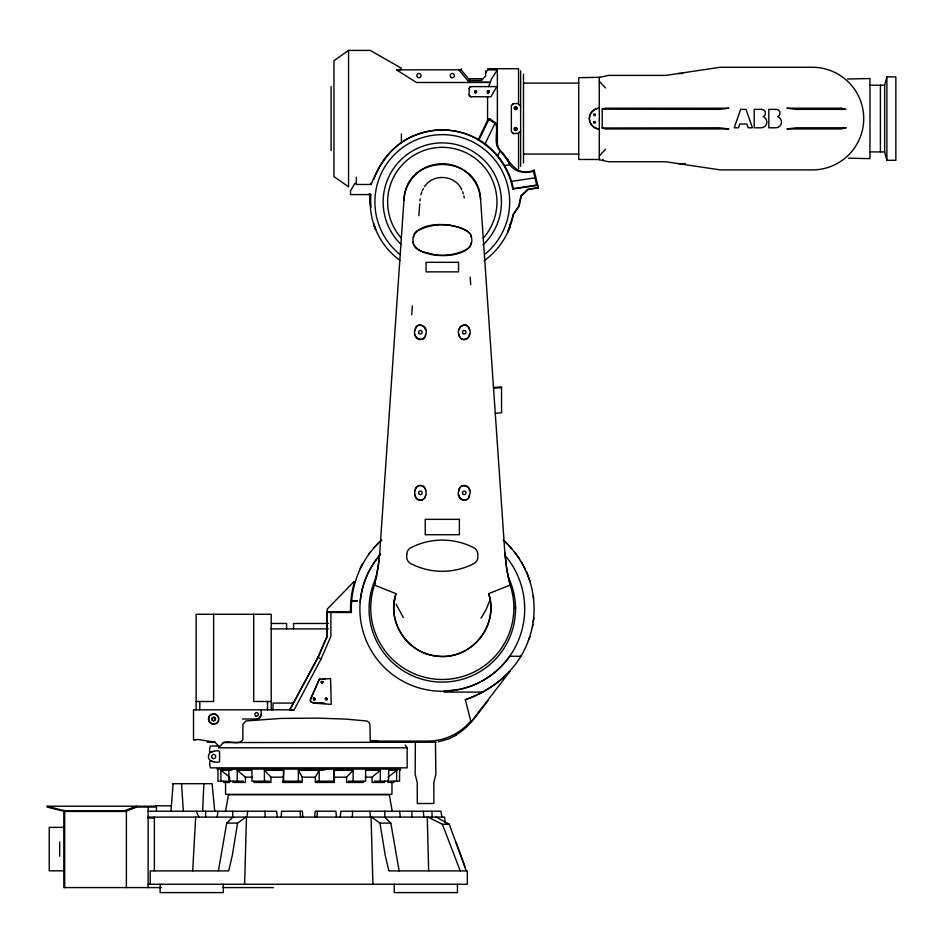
<?xml version="1.0" encoding="UTF-8"?>
<svg xmlns="http://www.w3.org/2000/svg" width="943" height="943" viewBox="0 0 943 943"><rect width="100%" height="100%" fill="white"/><g stroke="black" fill="none" stroke-linecap="round" stroke-linejoin="round"><path stroke-width="1.41" d="M391.993 782.89L391.946 794.336L225.589 794.336L225.542 782.89M326.903 637.162L327.197 609.143L353.896 581.725L354.568 581.961A91.789 91.789 0 0 0 350.548 611.665L351.421 612.49C350.266 585.403 361.358 557.902 381.868 540.009M435.454 742.153L435.843 774.297L433.792 782.643L433.886 803.507L417.313 803.507L417.254 782.643L415.168 774.297L415.356 742.73M205.609 817.074L205.645 811.228M469.213 328.47C465.925 320.585 455.728 327.657 458.923 334.612C461.351 345.221 473.787 336.592 469.249 328.553M487.566 96.811L487.566 120.268L478.148 140A71.644 71.644 0 0 1 512.768 189.107L537.439 185.358L538.429 187.916L534.139 170.164C517.978 176.895 510.682 163.776 502.984 153.167C493.802 146.342 497.88 134.377 496.82 124.7L495.983 123.12L489.841 118.901L488.215 118.959L487.566 120.268M425.67 334.282C424.81 343.912 411.278 338.219 415.109 330.109C415.946 320.714 429.442 326.137 425.67 334.282A5.281 5.281 0 0 1 420.389 339.563A5.281 5.281 0 0 1 415.109 334.282M384.72 817.074L384.862 811.228M244.626 884.251L246.477 817.074M272.869 709.831L273.093 703.077L293.568 703.077M203.853 783.692L202.651 811.228M413.022 241.938C410.959 218.67 462.129 221.263 470.863 234.96C480.14 261.364 415.828 261.011 413.022 241.938C414.001 252.052 427.226 252.359 434.723 254.751A53.303 53.303 0 0 0 467.551 248.917L470.05 246.818L471.559 241.915M192.69 870.896L195.672 817.074M420.755 500.203C412.798 500.533 412.598 485.492 420.531 485.48C427.78 485.893 427.933 499.142 420.979 500.179M352.328 817.074L352.647 811.228M379.711 553.117L403.993 199.503C405.832 153.296 478.726 152.401 480.588 199.503L504.87 553.117L506.945 570.421L510.128 585.073A71.574 71.574 0 0 1 442.291 679.479A71.574 71.574 0 0 1 374.465 585.073L377.837 569.218L379.711 553.117L378.626 563.879L374.465 585.073L395.919 593.642A48.517 48.517 0 0 0 422.712 652.297L425.222 653.322L424.374 652.992M403.958 200.081L403.993 199.503A38.392 38.392 0 0 1 442.291 163.74A38.392 38.392 0 0 1 480.588 199.503M411.714 314.714L412.35 305.886M418.869 215.664L419.741 203.841M170.989 811.228L173.099 783.692M419.941 201.059L420.165 198.902M264.417 781.181L264.417 770.337L283.631 770.337L283.065 782.442L302.22 782.442L302.22 777.162L298.365 770.337L319.17 770.337L328.635 769.087L315.434 770.337M316.966 817.074L317.449 811.228M360.12 602.553C361.605 584.837 368.772 567.651 380.595 554.343M314.644 817.074L315.186 811.228L335.885 811.228L336.486 817.074M487.755 92.827C491.562 85.129 486.505 99.463 487.967 90.823M281.049 817.074L281.651 811.228L302.349 811.228L302.892 817.074M340.258 817.074L340.906 811.228L440.982 811.228L441.925 817.074M247.019 817.074L247.703 811.228M217.196 817.074L217.916 811.228M413.234 237.306L414.696 233.121L417.148 230.976M469.484 494.922C468.706 504.446 454.962 498.965 458.911 490.749C459.583 481.343 473.61 486.564 469.484 494.922A5.281 5.281 0 0 1 464.204 500.214A5.281 5.281 0 0 1 458.911 494.922M458.923 330.109L459.96 327.056L464.086 324.911L466.549 325.418L468.447 326.985L469.484 330.109M415.109 330.109L416.134 326.985L418.032 325.418L420.495 324.911L424.621 327.056L425.658 330.109M245.958 817.074L237.577 823.109L232.284 855.525L228.677 870.896L150.208 870.896L150.208 884.239M393.985 603.473L395.919 593.642M218.399 870.896L226.709 823.109L232.921 817.074M225.518 811.487L228.465 794.749L389.318 794.749L392.264 811.487M320.408 678.866A1.768 1.768 0 0 0 318.887 679.95C309.552 705.128 301.489 702.122 331.217 704.386L330.58 678.547L319.206 679.455L310.542 699.565M469.142 88.689L469.732 87.227L471.229 86.603L496.831 86.603L490.914 96.811L470.616 96.716L469.142 94.724L469.142 88.689A2.086 2.086 0 0 1 471.229 86.603M395.093 596.636C387.738 623.948 409.026 654.124 437.304 656.175C470.38 660.89 499.79 625.209 488.663 593.642L510.128 585.073L506.745 569.218L504.87 553.117M537.981 187.622L527.927 189.213L520.913 195.861L518.756 206.14L513.381 213.943A72.081 72.081 0 0 1 484.089 260.751M538.429 187.916L528.104 189.555L521.255 196.05L519.098 206.293L513.228 214.804L507.841 232.025M261.199 709.831L261.199 714.429L259.195 718.224L256.614 719.014L242.398 719.014M315.103 699.494L314.879 698.197L313.677 698.079L313.512 699.777L314.714 699.895L315.233 698.987L314.196 697.95L313.288 698.468L314.196 700.036M488.71 86.603L491.562 78.823L497.374 69.9L487.755 69.9L485.669 72.717M602.212 128L719.533 127.788L728.88 128.955L605.489 128.955L602.212 128L602.212 109.176L605.489 108.209L728.88 108.209L719.533 109.376L602.212 109.176M884.64 85.2L886.88 76.855L895.85 76.855L895.85 160.31L886.88 160.31L884.64 151.964L884.64 85.2L869.976 85.212M420.896 194.718L421.745 191.9M510.163 226.308L508.972 229.408M488.215 118.959L488.745 119.761L489.841 118.901M478.101 139.481C459.807 128.92 436.845 127.034 417.089 134.507C393.985 142.122 379.723 163.104 371.082 184.486L356.336 184.474L356.336 177.225M481.024 618.243L486.081 609.685L490.112 599.677M602.73 160.475L603.119 159.308M310.259 700.225C311.379 705.352 321.268 701.227 325.04 703.572M528.339 640.521L529.813 636.631M490.065 82.218L469.06 82.218L469.85 78.729L481.496 78.729L481.496 80.414L469.85 80.414L461.103 69.794L396.508 69.876L416.452 82.489L489.841 82.489M326.785 612.325L330.899 612.479L330.899 636.289L321.044 659.004L294.122 709.843L289.76 709.831L317.932 657.2L326.797 636.773L327.08 611.665L350.584 611.665M326.997 636.949L318.286 657.047L289.831 709.831M353.896 581.725L354.568 581.961M422.358 190.604L423.324 188.624M461.103 69.794L461.61 68.721M360.108 568.511L362.489 563.572M478.148 140L479.02 139.741L488.745 119.761M512.768 189.107L513.346 188.576C509.88 170.836 499.389 154.723 485.103 143.749L495.028 123.333L489.617 119.726M497.727 155.937L500.167 150.915C493.059 144.385 497.963 133.14 496.148 124.865L495.028 123.333M334.47 782.442L315.327 782.442L315.327 777.162L319.17 770.337L319.17 781.181M354.592 183.802L356.336 183.272M354.721 183.59L350.49 190.899L350.49 194.576L370.599 194.576A72.081 72.081 0 0 0 399.915 260.339M465.335 699.706A116.661 116.661 0 0 0 509.986 671.404L471.017 721.984L465.335 699.706C488.839 691.431 510.057 675.742 522.328 653.782A91.789 91.789 0 0 0 503.091 540.091M424.539 186.738C432.955 173.088 455.61 174.891 461.74 189.814M537.439 185.358L536.673 185.04L533.42 171.237L534.139 170.164M218.599 747.811L218.599 745.996L210.301 745.996C207.33 757.748 213.684 748.459 219.578 751.359L219.578 761.779C212.729 764.054 207.802 755.767 210.36 767.838L407.187 767.838L407.117 747.811L218.599 747.811L223.373 742.577C228.807 740.208 239.487 745.642 242.858 739.748L242.905 724.259L245.958 720.959L280.696 718.436L317.579 718.118L345.633 719.096L366.945 721.006L369.184 722.574L369.974 724.754L370.198 740.597L378.544 741.504M368.454 554.272L370.21 552.126M373.711 547.895L379.192 542.249M488.073 700.708C478.007 712.861 469.638 727.395 455.469 735.257M481.496 80.414L485.669 75.888L485.669 70.808M599.276 155.984L605.489 149.253M321.575 681.412L321.08 682.296L321.858 683.31L323.095 681.907L321.221 681.777L322.117 683.345M315.092 699.506L314.278 700.024M333.905 781.181L333.905 770.337L353.118 770.337L346.576 777.162L346.576 782.442L363.609 782.442L363.609 781.181M512.403 104.602L513.44 103.577L518.002 103.577L520.63 106.17M512.403 132.562L513.44 133.588L518.273 133.328M513.44 103.577L511.354 105.628L511.354 131.537L513.44 133.588M518.002 133.588L520.63 130.994M380.324 781.181L380.324 770.337L372.084 777.162L365.224 777.162M387.95 777.162L398.63 769.087L395.117 770.337M348.556 50.427L333.963 60.647L333.963 176.589L348.556 186.82L348.556 50.427L370.245 50.415L401.4 68.202M136.487 806.218L124.547 810.709L64.442 810.709L47.15 806.3L47.15 807.055L64.442 811.463L124.547 811.463L136.676 807.055M455.858 735.469L448.396 738.97L438.212 741.835M123.439 810.98L126.374 810.98L135.179 807.055L156.467 807.055L156.467 811.228M470.144 686.41C485.987 680.634 499.884 669.99 509.691 656.281L520.878 656.281M460.208 652.992L459.359 653.322L461.87 652.297A48.517 48.517 0 0 0 488.663 593.642M321.598 681.4L323.025 681.777L322.211 683.333M475.755 92.885C478.95 90.304 472.313 90.74 475.449 92.885M470.086 686.433L460.809 689.156L443.964 691.254L443.964 692.091L482.521 692.091M220.91 781.181L220.91 770.337L228.878 770.337L234.453 769.087L227.605 770.337M599.972 77.302L578.731 77.691L578.731 159.473L598.239 159.473L608.53 161.772L665.841 161.772L720.275 169.905L812.394 169.905A51.323 51.323 0 0 0 863.717 118.582A51.323 51.323 0 0 0 812.394 67.259L720.275 67.259L665.841 75.393L608.53 75.393L599.276 77.467L599.276 159.709M533.42 171.237C525.334 173.689 514.784 172.369 509.927 164.777A77.232 77.232 0 0 0 500.167 150.915M504.505 165.591L509.927 164.777M511.601 181.398L534.929 177.862M513.346 188.576L536.673 185.04M195.755 739.784L193.515 739.713L193.515 709.831L294.098 709.831M400.516 69.487L396.508 69.876L400.787 69.452M397.486 69.794L399.325 69.629L397.911 69.699M325.04 678.547L322.73 678.712M493.495 387.455L501.546 386.901L501.546 412.798L495.264 413.223M493.554 388.198L501.546 387.644M847.686 79L869.976 78.528L869.976 158.636L848.5 158.188M678.394 73.519L682.649 73.519M523.495 83.114L578.731 83.114M869.976 151.882L884.64 151.964M523.495 154.051L578.731 154.051M678.394 163.646L685.478 163.646M330.899 612.479L351.421 612.49M271.407 623.464L286.601 623.464L286.601 628.887M328.376 623.464L293.556 623.464L293.556 628.887M270.959 628.887L328.376 628.887M196.109 701.486L213.637 701.486L213.637 614.282M271.219 701.486L253.691 701.486L253.691 614.282M370.611 741.104L427.686 741.104A56.132 56.132 0 0 0 470.757 720.982M207.248 742.2L214.957 742.2L218.599 745.996M223.373 742.577L436.031 742.188M217.031 769.087L400.504 769.087M217.385 770.337L217.986 770.337L217.986 781.181L227.133 781.181L227.133 782.442M237.223 781.181L237.223 770.337L251.934 770.337L251.934 781.181L269.109 781.181L269.109 782.442M380.324 770.337L365.613 770.337L365.613 781.181L348.439 781.181L348.439 782.442M400.15 770.337L399.561 770.337L399.561 781.181L390.402 781.181L390.402 782.442M237.223 770.337L245.451 777.162L252.311 777.162M264.417 770.337L270.959 777.162L283.065 777.162M302.22 777.162L315.327 777.162M333.905 770.337L334.47 777.162L346.576 777.162M334.305 781.181L316.412 781.181L316.412 782.442M172.416 783.692L212.081 783.692L214.78 811.51M155.501 805.805L171.331 805.805M47.15 806.218L156.467 806.218M148.122 811.228L276.629 811.228L277.277 817.074M148.122 817.121L444.613 817.074L445.285 822.897M148.122 818.017L154.381 818.017M226.709 823.109L237.577 823.109M371.577 817.074L379.958 823.109L390.826 823.109L399.137 870.896M428.039 817.074L442.385 824.276L449.281 824.276L466.243 870.896M63.841 827.365L49.236 827.365L49.236 870.825L63.841 870.825M148.122 884.251L467.327 884.251L467.327 870.896L388.858 870.896L385.263 855.525L379.958 823.109M161.336 887.587L63.841 887.587L63.841 810.273M222.972 887.587L273.305 887.587M382.728 741.776L383.825 741.835M214.957 742.2L198.513 739.536L193.515 739.713M467.08 230.787L459.347 227.511L449.846 225.271A53.751 53.751 0 0 0 417.501 230.787M436.149 817.074L449.281 824.276M317.932 657.2L321.044 659.004M479.02 139.741L485.103 143.749M467.433 230.976L470.463 234.029L471.347 237.294M220.91 770.337L229.597 777.162L229.597 782.442L223.574 782.442L223.574 781.181M384.626 817.074L390.826 823.109M519.593 105.144L518.544 104.107L518.544 68.733L487.755 68.721L487.755 69.9M469.496 175.056L470.05 175.646M599.276 81.181L605.489 87.911M458.899 69.876L469.06 82.218M370.505 183.284L370.964 184.038M405.242 745.029L407.117 747.811M403.333 617.559L396.084 604.215M374.347 224.08A8.381 8.381 0 0 0 375.609 229.408L373.841 224.623M198.902 817.074L196.215 811.228M508.536 161.489L507.44 159.061A117.981 117.981 0 0 1 509.232 163.092L509.279 163.21M375.609 229.408L374.418 226.308M442.385 824.276L460.243 870.896M462.659 191.783L463.367 193.834M456.094 842.347L465.229 867.218M463.909 195.885L464.286 197.947M372.909 884.157L371.059 817.074M399.62 811.228L400.339 817.074M423.218 811.228L423.926 817.074M369.833 811.228L370.516 817.074M300.098 811.228L300.569 817.074M470.144 277.018L470.698 284.645M183.331 811.228L181.539 783.692M264.889 811.228L265.207 817.074M369.444 193.492L370.705 207.342L370.705 194.117M431.929 811.228L432.153 817.074M428.652 870.896L427.273 817.074M232.673 811.228L232.815 817.074M515.456 605.913L515.515 608.86M411.891 811.228L411.938 817.074M886.88 76.855L886.88 160.31M880.408 85.2L880.408 151.906M523.495 74.143L523.495 163.021M520.63 70.819L520.63 166.345M518.544 133.057L518.544 168.432M497.374 69.9L497.374 144.916M457.438 884.251L457.438 892.597L394.233 892.597L394.233 884.251M401.4 133.989L401.4 142.676M396.626 781.181L396.626 770.337L388.669 770.337L388.669 781.181L374.418 781.181L374.418 782.442M393.962 781.181L393.962 782.442L387.95 782.442L387.95 779.802M384.555 781.181L384.555 782.442L372.084 782.442L372.084 777.162M353.118 770.337L353.118 781.181M334.47 777.162L334.305 782.442M331.087 86.45L331.087 150.538M301.123 782.442L301.123 781.181L283.23 781.181L283.23 782.442M298.365 770.337L298.365 781.181M283.631 770.337L283.631 781.181M271.219 709.831L271.219 614.282L196.109 614.282L196.109 709.831M270.959 777.162L270.959 782.442L253.938 782.442L253.938 781.181M267.517 701.486L267.517 709.831M245.451 777.162L245.451 782.442L232.98 782.442L232.98 781.181M243.117 782.442L243.117 781.181L228.878 781.181L228.878 770.337M223.314 884.251L223.314 892.597L160.11 892.597L160.11 884.251M199.81 701.486L199.81 709.831M154.381 817.121L154.381 870.896M148.122 807.055L148.122 887.587M126.374 810.98L126.374 887.587M64.678 810.98L64.678 887.587M59.668 841.946L59.668 856.244M461.056 652.65A48.517 48.517 0 0 1 423.525 652.65M469.484 334.282A5.281 5.281 0 0 1 464.204 339.563A5.281 5.281 0 0 1 458.911 334.282M425.67 494.922A5.281 5.281 0 0 1 420.389 500.214A5.281 5.281 0 0 1 415.109 494.922M415.109 490.749A5.281 5.281 0 0 1 420.389 485.468A5.281 5.281 0 0 1 425.67 490.749M458.911 490.749A5.281 5.281 0 0 1 464.204 485.468A5.281 5.281 0 0 1 469.484 490.749M401.341 238.19A54.659 54.659 0 0 1 404.441 162.561A54.659 54.659 0 0 1 480.14 162.561A54.659 54.659 0 0 1 483.252 238.19M401.046 244.426A59.15 59.15 0 0 1 400.433 160.251A59.15 59.15 0 0 1 484.608 160.711A59.15 59.15 0 0 1 483.075 244.874M471.229 96.811A2.086 2.086 0 0 1 469.142 94.724M399.726 254.28A67.389 67.389 0 0 1 392.889 156.196A67.389 67.389 0 0 1 491.209 155.689A67.389 67.389 0 0 1 485.397 253.832M373.888 179.3A72.081 72.081 0 0 1 478.337 139.611M510.234 224.08A8.381 8.381 0 0 1 507.534 231.118M507.805 576.138A73.224 73.224 0 0 1 459.1 680.139A73.224 73.224 0 0 1 369.067 608.86L369.126 605.913A73.224 73.224 0 0 1 376.776 576.138M213.637 761.779A5.21 5.21 0 0 1 208.415 756.569A5.21 5.21 0 0 1 213.637 751.359M261.199 714.429A4.585 4.585 0 0 1 256.614 719.014M505.424 555.887A82.406 82.406 0 0 1 499.012 668.646A82.406 82.406 0 0 1 386.076 669.117A82.406 82.406 0 0 1 378.721 556.429M533.832 617.559A91.954 91.954 0 0 1 533.314 621.897M532.889 624.561A91.954 91.954 0 0 1 532.394 627.213M504.611 541.247A91.954 91.954 0 0 1 511.731 548.578M514.513 551.95A91.954 91.954 0 0 1 519.605 559.081M521.137 561.556A91.954 91.954 0 0 1 525.286 569.277M526.5 571.918A91.954 91.954 0 0 1 530.084 581.489M533.302 595.717A91.954 91.954 0 0 1 533.667 598.605M406.775 554.201L406.704 556.759A7.509 7.509 0 0 0 410.783 563.631A68.78 68.78 0 0 0 473.81 563.631A7.509 7.509 0 0 0 477.877 556.759L477.806 554.201A7.485 7.485 0 0 0 473.751 547.718A68.78 68.78 0 0 0 410.842 547.718A7.497 7.497 0 0 0 406.775 554.201M514.324 107.997C517.094 113.101 517.636 103.624 514.324 107.997M514.324 128.861C516.988 134.012 517.884 124.464 514.324 128.861M589.375 118.582C589.281 123.957 593.901 128.814 599.276 129.002A10.432 10.432 0 0 1 589.375 118.582C589.281 113.207 593.89 108.351 599.276 108.162A10.432 10.432 0 0 0 589.375 118.582M211.951 718.46L212.045 719.804L213.389 720.77L215.322 719.568L215.228 718.224L213.884 717.258L211.951 718.46M208.898 716.833L208.898 721.195L212.505 724.106L216.937 723.057L218.375 721.195L218.375 716.833L214.768 713.922L210.336 714.983L208.898 716.833M325.382 698.48L325.618 699.777L327.197 699.506L326.207 697.95L325.394 699.506L326.844 699.871L326.82 698.079L325.394 698.468M474.706 91.33L475.083 92.756L476.51 92.379L476.132 90.952L474.706 91.33M487.225 91.33L487.602 92.756L489.028 92.379L488.651 90.952L487.225 91.33M593.689 114.303L594.066 115.73L595.493 115.352L595.116 113.926L593.689 114.303M593.689 121.812L594.066 123.238L595.493 122.861L595.116 121.435L593.689 121.812M740.632 109.376L734.267 127.788L738.475 127.788L739.784 124.04L746.868 124.04L748.176 127.788L752.396 127.788L746.019 109.376L740.632 109.376M845.954 127.788L841.038 128.955L786.91 128.955L796.257 127.788L845.954 127.788M357.244 600.927L351.692 600.974L357.244 600.927M841.038 108.209L786.91 108.209L796.257 109.376L845.954 109.376L841.038 108.209M761.72 109.376L754.211 109.376L754.211 127.788L761.213 127.788A5.693 5.693 0 0 0 763.017 116.696A3.772 3.772 0 0 0 761.72 109.376M776.337 109.376L768.816 109.376L768.816 127.788L775.83 127.788A5.693 5.693 0 0 0 777.621 116.696A3.772 3.772 0 0 0 776.337 109.376M458.534 262.331L426.047 262.331L426.047 271.867L458.534 271.867L458.534 262.331M459.371 519.345L425.21 519.345L425.21 534.716L459.371 534.716L459.371 519.345M418.845 333.079A1.768 1.768 0 0 0 421.922 333.079A1.768 1.768 0 0 0 420.389 330.427A1.768 1.768 0 0 0 418.845 333.079M462.659 333.079A1.768 1.768 0 0 0 465.736 333.079A1.768 1.768 0 0 0 464.192 330.427A1.768 1.768 0 0 0 462.659 333.079M419.494 494.38A1.768 1.768 0 0 0 422.158 492.835A1.768 1.768 0 0 0 419.494 491.303A1.768 1.768 0 0 0 419.494 494.38M463.308 494.38A1.768 1.768 0 0 0 465.972 492.835A1.768 1.768 0 0 0 463.308 491.303A1.768 1.768 0 0 0 463.308 494.38M515.019 109.376A1.414 1.414 0 0 0 517.153 108.15A1.414 1.414 0 0 0 515.019 106.924A1.414 1.414 0 0 0 515.019 109.376M514.501 129.721A1.414 1.414 0 0 0 516.953 129.721A1.414 1.414 0 0 0 515.727 127.6A1.414 1.414 0 0 0 514.501 129.721M451.249 77.444A2.134 2.134 0 0 0 454.443 75.605A2.134 2.134 0 0 0 451.249 73.766A2.134 2.134 0 0 0 451.249 77.444M417.867 77.444A2.134 2.134 0 0 0 421.061 75.605A2.134 2.134 0 0 0 417.867 73.766A2.134 2.134 0 0 0 417.867 77.444M212.588 758.372A2.086 2.086 0 0 0 215.723 756.569A2.086 2.086 0 0 0 212.588 754.765A2.086 2.086 0 0 0 212.588 758.372M212.104 719.898A1.768 1.768 0 0 0 215.169 719.898A1.768 1.768 0 0 0 213.637 717.246A1.768 1.768 0 0 0 212.104 719.898M255.73 715.961A1.768 1.768 0 0 0 258.382 714.429A1.768 1.768 0 0 0 255.73 712.884A1.768 1.768 0 0 0 255.73 715.961M209.122 721.619A5.21 5.21 0 0 0 218.151 721.619A5.21 5.21 0 0 0 213.637 713.804A5.21 5.21 0 0 0 209.122 721.619"/></g></svg>
